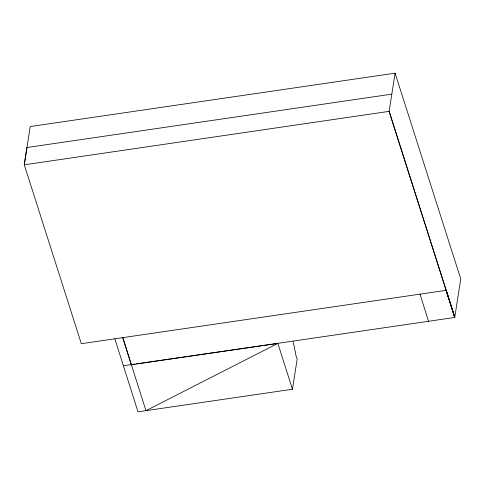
<?xml version="1.0" encoding="UTF-8"?>
<svg xmlns="http://www.w3.org/2000/svg" width="485" height="485" viewBox="0 0 485 485"><rect width="100%" height="100%" fill="white"/><g stroke="black" fill="none" stroke-linecap="round" stroke-linejoin="round"><path stroke-width="0.73" d="M277.82 343.332L292.461 389.237L297.172 359.167L295.371 353.529L295.571 352.268L294.286 348.242L294.48 346.981L293.201 342.956L293.395 341.695M454.772 317.172L389.122 111.35L24.28 164.815L30.228 126.543L395.099 73.168L389.122 111.35L454.73 317.451L131.308 364.762L122.79 337.633L145.961 410.668L277.802 343.422L136.588 363.817M391.813 94.151L26.942 147.525L24.25 164.73L81.334 343.701L446.206 290.321L454.73 317.451L460.75 278.984L395.099 73.168M131.308 364.762L135.091 364.035M114.836 338.797L123.384 365.738L131.344 364.575M292.685 389.2L138.001 411.832L123.384 365.738M446.206 290.321L454.73 317.451M420.016 294.159L428.534 321.282"/></g></svg>
